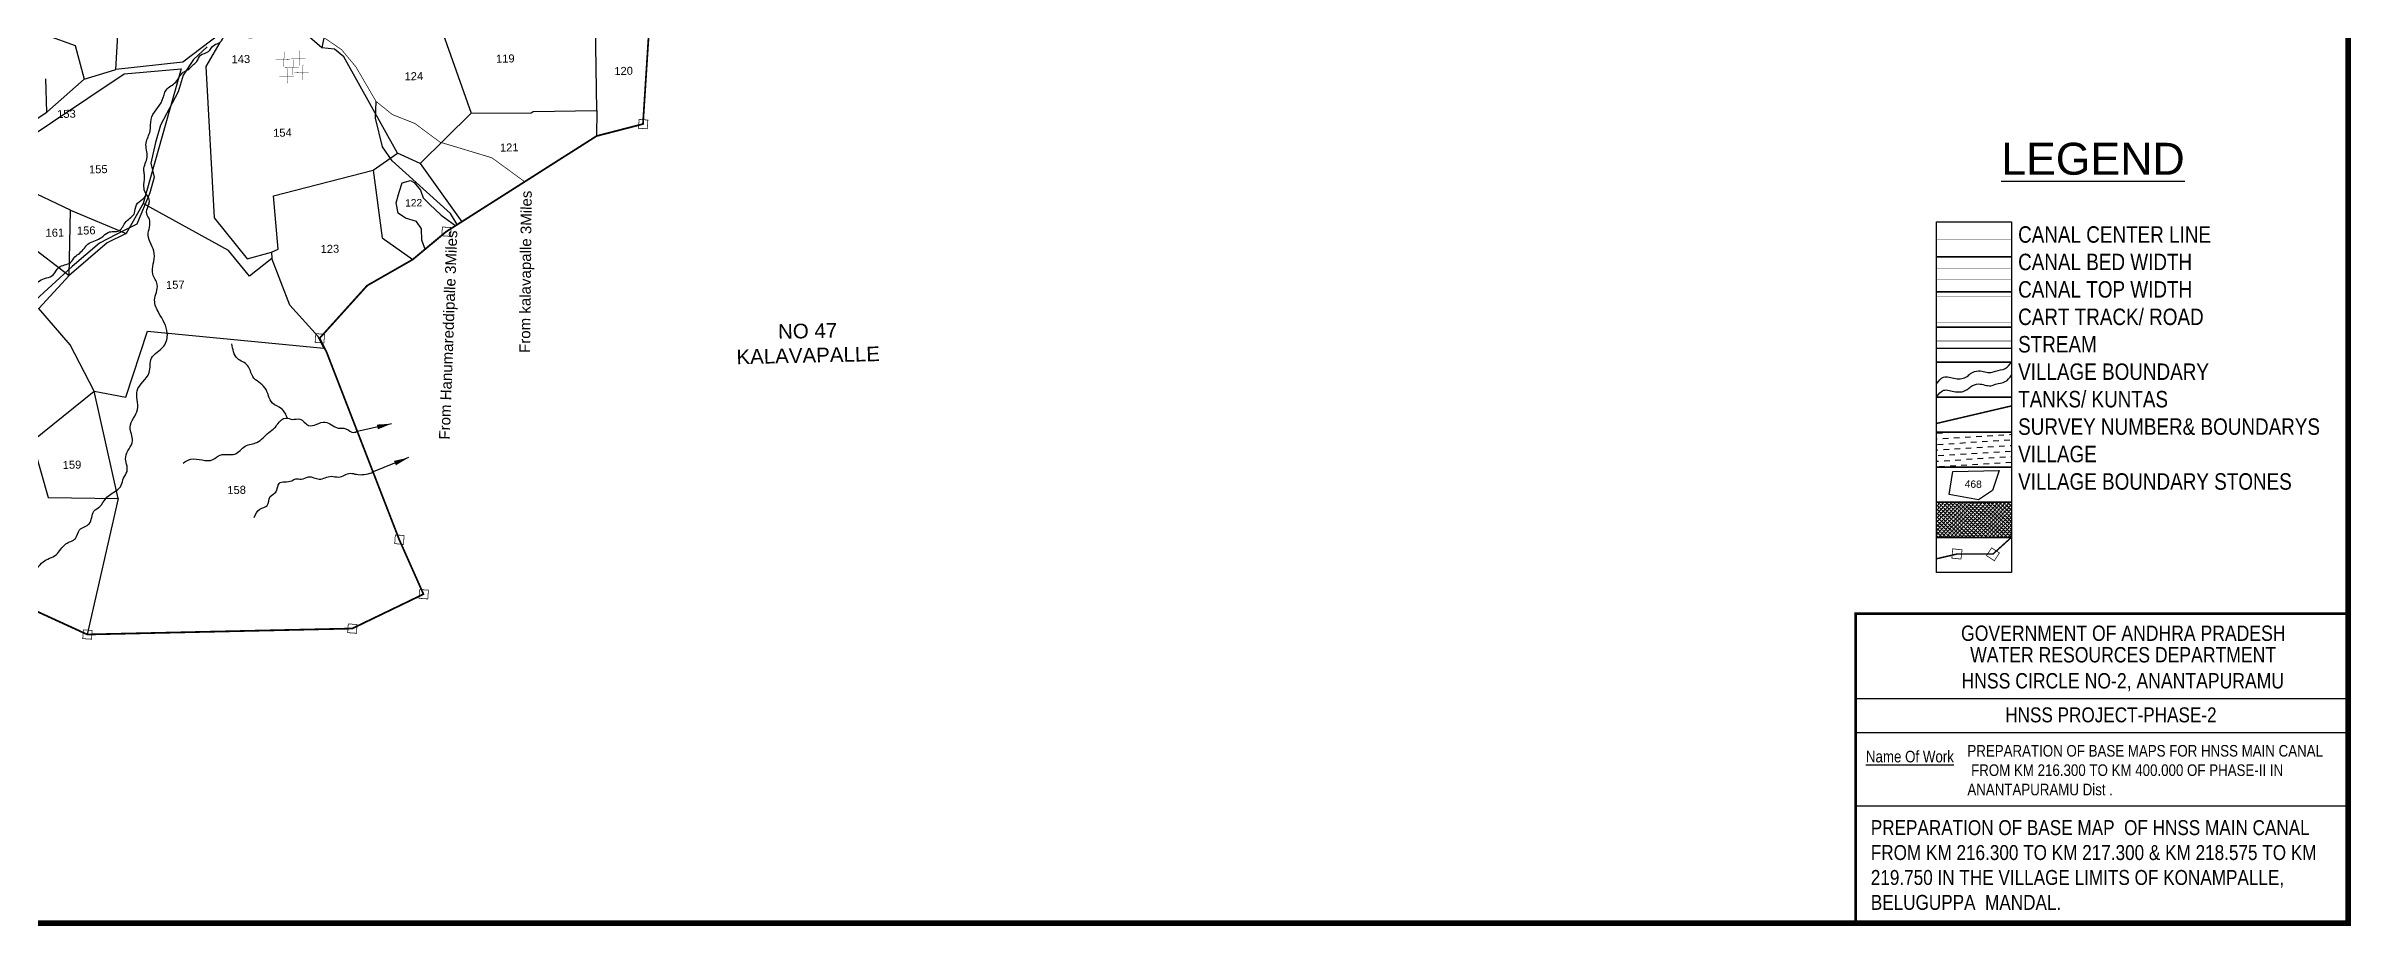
# Model space of a CAD drawing. Header units: feet. Extents: x 738530 to 748259, y 1619282 to 1626133.
# Drawn here: x 741923 to 748210, y 1619282 to 1621684 of the extents above; entities that cross this region are included whole.
import ezdxf
from ezdxf.enums import TextEntityAlignment as Align

# ---------------------------------------------------------------- set-up
doc = ezdxf.new("R2010")
doc.units = ezdxf.units.FT
doc.header["$LTSCALE"] = 15
doc.header["$MEASUREMENT"] = 0
doc.linetypes.add('ACAD_ISO02W100', pattern=[15, 12, -3])
doc.linetypes.add('HIDDEN2', pattern=[0.1875, 0.125, -0.0625])
for name, color, linetype in [('CANAL1', 7, 'Continuous'), ('FRAME 025', 7, 'Continuous'), ('HILL', 17, 'Continuous'), ('PAPER SIZE', 10, 'Continuous'), ('PLOT', 7, 'Continuous'), ('PLOT NO', 7, 'Continuous'), ('ROADS', 6, 'ACAD_ISO02W100'), ('TABLE', 7, 'Continuous'), ('tank', 4, 'Continuous'), ('TANKS-STREAM', 4, 'Continuous'), ('TITLEBLOCK', 7, 'Continuous'), ('VILLAGE', 30, 'Continuous'), ('VILLAGE BOUNDRY', 5, 'Continuous'), ('VILLAGE STONES', 240, 'Continuous')]:
    doc.layers.add(name, color=color, linetype=linetype)
doc.styles.add('A', font='arial.ttf')
doc.styles.add('ARIALN', font='ARIALN.TTF')
doc.styles.add('CANAL', font='Cambria.ttf')
doc.styles.get("Standard").update_dxf_attribs({"font": 'arial.ttf'})
doc.linetypes.add('DOTS', pattern='A,1e-06,-3,["●",Standard,S=3,R=0,X=-1.25,Y=-1.25],-3', length=6.000001)
doc.dimstyles.new('CRDS', dxfattribs={"dimtxt": 20, "dimasz": 0.18, "dimexe": 0.18, "dimexo": 0.0625, "dimgap": 0.09, "dimtad": 0, "dimtih": 1, "dimtoh": 1, "dimdec": 0, "dimzin": 2, "dimdsep": 46, "dimtxsty": 'CANAL', "dimcen": 0.09, "dimclrt": 256, "dimadec": 0, "dimazin": 0, "dimtfac": 1, "dimtdec": 0, "dimtofl": 0, "dimtmove": 0, "dimatfit": 3, "dimfxl": 1, "dimtfill": 2, "dimtfillclr": 5, "dimtolj": 1, "dimtzin": 0, "dimarcsym": 0})

msp = doc.modelspace()

# ---------------------------------------------------------------- hatches: boundary and pattern name
at = {"layer": 'tank'}
h = msp.add_hatch(dxfattribs=at)
h.set_pattern_fill('DASH', color=256, scale=121.505087, angle=3.54054, style=0)
h.set_pattern_definition([(3.5405362, (-26202.965, -76502.198), (14.2212084, 16.09708578), [15.18813582, -15.18813582])])
h.paths.add_polyline_path([(747080, 1620629.6), (747284, 1620629.6), (747284, 1620533.9), (747080, 1620533.9)])
at = {"layer": 'VILLAGE', "linetype": 'Continuous'}
h = msp.add_hatch(dxfattribs=at)
h.set_pattern_fill('SACNCR', color=256, scale=81.610896, angle=1.53032, style=0)
h.set_pattern_definition([(46.53031993, (-26202.9646, -76502.198), (-5.552641114, 5.263678017), []), (46.53031993, (-26197.5564, -76502.053), (-5.552641114, 5.263678017), [0, -7.651021475])])
h.paths.add_polyline_path([(747080, 1620438.3), (747284, 1620438.3), (747284, 1620342.6), (747080, 1620342.6)])

# ---------------------------------------------------------------- linework, layer by layer
at = {"layer": 'CANAL1', "color": 1, "linetype": 'HIDDEN2', "ltscale": 100, "const_width": 1}
msp.add_lwpolyline([(747080, 1621155.8), (747284, 1621155.8)], dxfattribs=at)
at = {"layer": 'CANAL1', "color": 5, "ltscale": 100, "const_width": 1}
for points in [[(747284, 1621075.1), (747080, 1621075.1)], [(747284, 1621045.1), (747080, 1621045.1)]]:
    msp.add_lwpolyline(points, dxfattribs=at)
at = {"layer": 'CANAL1', "color": 1, "ltscale": 100, "const_width": 1}
for points in [[(747284, 1620999.4), (747080, 1620999.4)], [(747284, 1620929.4), (747080, 1620929.4)]]:
    msp.add_lwpolyline(points, dxfattribs=at)
at = {"layer": 'FRAME 025', "lineweight": -3}
for points in [[(746859.4, 1620134.4), (748202.9, 1620134.4)], [(746859.2, 1619902.7), (748202.6, 1619902.7)], [(746859.2, 1619810), (748202.6, 1619810)], [(746859.2, 1619610.2), (748202.6, 1619610.2)]]:
    msp.add_lwpolyline(points, dxfattribs=at)
at = {"layer": 'HILL', "ltscale": 10}
msp.add_lwpolyline([(742958.3, 1621126.4), (742947.7, 1621153.9), (742947, 1621185), (742933.8, 1621204.7), (742903.1, 1621213.4), (742883.9, 1621227.4), (742878.2, 1621255.6), (742885.9, 1621285.2), (742894.8, 1621309.8), (742917.4, 1621316.9), (742927.5, 1621311.1), (742944.1, 1621289.8), (742951.8, 1621268.9), (742968.8, 1621252.1), (743000.6, 1621222.3), (743041.2, 1621193.2)], dxfattribs=at)
at = {"layer": 'PAPER SIZE', "color": 5, "const_width": 15}
msp.add_lwpolyline([(738537.5, 1626125.8), (748202.6, 1626125.8), (748202.6, 1619289.5), (738537.5, 1619289.5), (738537.5, 1626125.8)], dxfattribs=at)
at = {"layer": 'PAPER SIZE', "color": 5, "const_width": 7}
msp.add_lwpolyline([(746859.4, 1620134.4), (748202.6, 1620134.4), (748202.6, 1619289.5), (746859.4, 1619289.5)], close=True, dxfattribs=at)
at = {"layer": 'PLOT'}
for points in [[(742696.2, 1621947.8), (742723.6, 1622225.6), (742589.6, 1622407.8), (743104.8, 1622419.8), (743088.8, 1622351.3), (743102.5, 1622301.6), (743136.8, 1622247.5), (743034, 1622026.8), (742987.1, 1621977.5), (742944.9, 1621850), (742681.7, 1621710.9), (742675, 1621678.9)], [(741899.6, 1621904.3), (741926.5, 1621712.3), (742002.3, 1621685.2), (742026.5, 1621593.5), (742110.2, 1621619), (742112.9, 1621619.4), (742126, 1621841)], [(742944.9, 1621850), (742957, 1621768.1), (742957.7, 1621763.1), (742991, 1621760), (743082.6, 1621500.4), (742943.2, 1621363.2), (742881.3, 1621391.3)], [(743425.5, 1621507.5), (743420.7, 1621801.6), (743221.5, 1621815.9)], [(742398, 1621717.1), (742296.5, 1621640), (742112.9, 1621619.4)], [(742397.2, 1621693.6), (742359.1, 1621627.5), (742381.8, 1621214.8), (742472, 1621102.6), (742538.3, 1621120.9), (742538.7, 1621104.1)], [(742538.3, 1621120.9), (742556, 1621129.2), (742543.5, 1621274.6), (742815.1, 1621344.7), (742881.3, 1621391.3), (742734.9, 1621654), (742709.5, 1621675.3), (742675, 1621678.9), (742628.6, 1621718.3)], [(741730.8, 1621374.8), (741925.2, 1621503), (741922, 1621594)], [(741989.5, 1621235.5), (741859.2, 1621297.9), (741841.1, 1621410.4), (742136.2, 1621608), (742291.9, 1621621.2), (742187.7, 1621254)], [(741925.2, 1621503), (742026.5, 1621593.5)], [(743082.6, 1621500.4), (743245.8, 1621501.4), (743251.6, 1621505.1), (743425.5, 1621507.5), (743424.7, 1621438)], [(741660.4, 1621319.3), (741798.3, 1621319.8), (741859.2, 1621297.9), (741872.4, 1621144.4), (741986.1, 1621057.7), (741903.6, 1620967.5), (741632.9, 1620859.5), (741616.5, 1620608.3), (741884.9, 1620604.8), (741928.7, 1620451.2), (742119.6, 1620448.4), (742035.3, 1620077.5)], [(742815.1, 1621344.7), (742839.7, 1621160.3), (742923.2, 1621100.9)], [(742943.2, 1621363.2), (743056.7, 1621203.6)], [(742681, 1620859.3), (742665.5, 1620890.6), (742587.8, 1620976.1), (742538.7, 1621104.1), (742477.6, 1621055.6), (742420.8, 1621125.7), (742187.7, 1621254), (742141.4, 1621171.5), (742089.4, 1621146.8), (741986, 1621057.4), (741989.5, 1621235.5), (742141.4, 1621171.5)], [(741884.9, 1620604.8), (742054.4, 1620741.3), (741988.4, 1620867.7), (741903.6, 1620967.5)], [(742119.6, 1620448.4), (742054.4, 1620741.3), (742140.7, 1620725.3), (742199.4, 1620905.3), (742681, 1620859.3)]]:
    msp.add_lwpolyline(points, dxfattribs=at)
at = {"layer": 'PLOT NO'}
for points in [[(747080, 1621203.6), (747284, 1621203.6), (747284, 1621107.9), (747080, 1621107.9)], [(747080, 1621107.9), (747284, 1621107.9), (747284, 1621012.3), (747080, 1621012.3)], [(747080, 1621012.3), (747284, 1621012.3), (747284, 1620916.6), (747080, 1620916.6)], [(747080, 1620916.6), (747284, 1620916.6), (747284, 1620820.9), (747080, 1620820.9)], [(747080, 1620820.9), (747284, 1620820.9), (747284, 1620725.3), (747080, 1620725.3)], [(747080, 1620725.3), (747284, 1620725.3), (747284, 1620629.6), (747080, 1620629.6)], [(747080, 1620629.6), (747284, 1620629.6), (747284, 1620533.9), (747080, 1620533.9)], [(747080, 1620533.9), (747284, 1620533.9), (747284, 1620438.3), (747080, 1620438.3)], [(747080, 1620438.3), (747284, 1620438.3), (747284, 1620342.6), (747080, 1620342.6)], [(747080, 1620342.6), (747284, 1620342.6), (747284, 1620246.9), (747080, 1620246.9)]]:
    msp.add_lwpolyline(points, close=True, dxfattribs=at)
msp.add_lwpolyline([(747114.1, 1620459.6), (747124.6, 1620522.7), (747250.6, 1620525.5), (747232.4, 1620470.2), (747194.3, 1620444.9), (747114.1, 1620459.6)], dxfattribs=at)
at = {"layer": 'PLOT NO', "color": 4}
for points in [[(747080, 1620761.7), (747098.7, 1620779.8), (747131.5, 1620776), (747163.5, 1620782), (747172.9, 1620789.7), (747194.5, 1620797), (747211.5, 1620794.2), (747228.3, 1620792.5), (747241, 1620796.5), (747267.4, 1620803.6), (747284, 1620820.9)], [(747080, 1620725.9), (747098.7, 1620743.9), (747131.5, 1620740.1), (747163.5, 1620746.2), (747172.9, 1620753.8), (747194.5, 1620761.2), (747211.5, 1620758.4), (747228.3, 1620756.6), (747241, 1620760.7), (747267.4, 1620767.8), (747284, 1620785.1)]]:
    msp.add_spline(points, degree=3, dxfattribs=at)
at = {"layer": 'ROADS', "ltscale": 0.1, "const_width": 2}
msp.add_lwpolyline([(743229.2, 1621312.8), (743139, 1621378.6), (743035.2, 1621410), (742997.7, 1621421.2), (742929.1, 1621472.2), (742867.6, 1621496.6), (742823.1, 1621532.5), (742768.4, 1621626.4), (742729.1, 1621673.7), (742667.7, 1621715.9), (742658.2, 1621762.5), (742653.7, 1621808.4), (742659.3, 1621843.4), (742644, 1621863.3)], dxfattribs=at)
at = {"layer": 'ROADS', "linetype": 'DOTS', "ltscale": 0.5}
for points in [[(742362.6, 1621681), (742325.5, 1621646.8), (742296.6, 1621604.5), (742283.1, 1621558.2), (742235.3, 1621467.2), (742221.7, 1621419.9), (742208.6, 1621364.3), (742218.1, 1621325.5), (742206.3, 1621282.7), (742170.7, 1621197.5), (742114.5, 1621169), (742068.5, 1621145.1), (741994.5, 1621082.1), (741882.8, 1620979.6)], [(743044.7, 1621196.3), (743026.2, 1621226.8), (742867, 1621370.4), (742840.3, 1621408.4), (742821.9, 1621486.8), (742823.1, 1621532.5)], [(747080, 1620858.8), (747284, 1620858.8)]]:
    msp.add_lwpolyline(points, dxfattribs=at)
at = {"layer": 'ROADS', "ltscale": 0.15, "const_width": 2}
msp.add_lwpolyline([(747080, 1620878.8), (747284, 1620878.8)], dxfattribs=at)
at = {"layer": 'TANKS-STREAM'}
for points in [[(744191.8, 1623738.3), (744205.7, 1623714), (744226.5, 1623695), (744244.7, 1623662.7), (744263.2, 1623655.2), (744274.6, 1623628.4), (744292.3, 1623618.7), (744302.3, 1623602.3), (744313.3, 1623590.9), (744320.7, 1623567.1), (744325.2, 1623550.3), (744318.1, 1623528.2), (744315.4, 1623507), (744305.2, 1623485), (744299.9, 1623458.4), (744290.2, 1623448), (744284.6, 1623427.5), (744275.8, 1623413.2), (744266.3, 1623390.7), (744252.2, 1623375.2), (744245.7, 1623354.5), (744231, 1623343.1), (744232.5, 1623322.3), (744243.8, 1623294.8), (744250.3, 1623270.6), (744254.5, 1623264.8), (744252.2, 1623249.1), (744252.9, 1623234.9), (744235.6, 1623224.4), (744216.6, 1623212.8), (744173.1, 1623165.2), (744147.2, 1623155.6), (744116.8, 1623120.7), (744110.2, 1623107.2), (744097.6, 1623098.8), (744089, 1623082.4), (744062.2, 1623057.7), (744049.8, 1623030.7), (744034.2, 1623013.2), (744023.6, 1622983.4), (743998.9, 1622952.3), (743991.1, 1622924.8), (743976.7, 1622908.3), (743962.1, 1622874), (743954.1, 1622866.9), (743942.2, 1622851.1), (743918.9, 1622830.9), (743903.6, 1622799.5), (743877.8, 1622774), (743869.2, 1622740.9), (743849.6, 1622721.6), (743849.6, 1622696.4), (743840.8, 1622660.4), (743826.2, 1622641), (743824.8, 1622614), (743809.6, 1622591.3), (743803.6, 1622561.4), (743788.7, 1622542.5), (743768, 1622519.7), (743755.9, 1622487.3), (743728.7, 1622466), (743713.6, 1622435.7), (743687, 1622414.6), (743673.9, 1622385), (743640.4, 1622363.3), (743624.8, 1622331.2), (743609.4, 1622322.9), (743590.6, 1622293.1), (743568.2, 1622277.5), (743558.3, 1622252.2), (743541.2, 1622236.4), (743537.9, 1622202.7), (743533.5, 1622188.4), (743540.3, 1622171.9), (743530.2, 1622142.6), (743510.3, 1622132.3), (743487.9, 1622130.9), (743470.8, 1622141), (743450.4, 1622141.4), (743427.9, 1622154.6), (743399, 1622159.2), (743377.9, 1622179.1), (743349.8, 1622181.9), (743330.5, 1622196.6), (743305.1, 1622199.8), (743298.7, 1622201.7), (743277.9, 1622203.3), (743263.8, 1622209.4), (743236.2, 1622207.6), (743225.1, 1622212.3), (743204.2, 1622205.1), (743178, 1622208.6), (743160.7, 1622197.5), (743140.8, 1622197.3), (743118.3, 1622188.4), (743093.7, 1622183.2), (743080.9, 1622171.6), (743076.3, 1622140.3), (743070.3, 1622134.4), (743059.2, 1622099.5), (743045.2, 1622074.2), (743023.7, 1622029.9), (743008, 1622016.2), (742994.4, 1621985.9), (742972.1, 1621968.5), (742953.9, 1621945), (742938.1, 1621934.8), (742924.5, 1621919.6), (742900.3, 1621892), (742876.6, 1621858.6), (742865.6, 1621844.1), (742858.6, 1621831.6), (742838.4, 1621822.1), (742809.2, 1621800.2), (742794.8, 1621792), (742777.4, 1621776.8), (742752.3, 1621763.4), (742720.6, 1621749.9), (742708, 1621739.7), (742681, 1621735.6), (742656.5, 1621724.3), (742622.8, 1621727.9), (742600.5, 1621723.3), (742587.9, 1621724.2), (742571.7, 1621718.6), (742555.1, 1621720.8), (742529.4, 1621713), (742508.9, 1621714.3), (742489.6, 1621706.6), (742470.7, 1621706.7), (742443.8, 1621709.3), (742410, 1621713.2), (742401.6, 1621725.6), (742380, 1621732.4), (742353.2, 1621747.8), (742331.8, 1621752.8), (742308.2, 1621768), (742274.7, 1621778.6), (742232.9, 1621787.3), (742217.8, 1621799.2), (742191.8, 1621809.8), (742165.9, 1621833.4), (742137.7, 1621845.8), (742114, 1621863), (742090.1, 1621867.5), (742067, 1621885.6), (742039.5, 1621890.8), (742020.3, 1621902.8), (741996.2, 1621908.2), (741971.5, 1621920.2), (741946.2, 1621914.7), (741919.1, 1621918.1), (741911.1, 1621911.6), (741874.5, 1621908.1), (741866, 1621896), (741822, 1621867), (741789.3, 1621822.9), (741787.6, 1621815.2), (741790.1, 1621811.2), (741791.6, 1621800.4), (741801, 1621785.4), (741827.5, 1621752.1), (741830.7, 1621739.3), (741826.8, 1621732.4), (741812.8, 1621733.7), (741805.9, 1621728.3), (741805.5, 1621715.7), (741788.4, 1621714.4), (741776.6, 1621702.5), (741767, 1621697), (741752.2, 1621675.2), (741736.7, 1621669.9), (741726.6, 1621655.5), (741718.9, 1621635.2), (741693.4, 1621626.2), (741676.4, 1621613.4), (741653.5, 1621608.3), (741634.7, 1621593.9), (741610.1, 1621591.7), (741581.2, 1621578.2), (741551.3, 1621581), (741525.9, 1621573.5), (741498, 1621579.1), (741480.3, 1621569.5), (741452.7, 1621573.1), (741426.7, 1621534.8), (741417.4, 1621513.2), (741421.6, 1621490.5), (741413.9, 1621461.5), (741414.9, 1621419.6), (741414.6, 1621400.7), (741385, 1621350.6), (741382.7, 1621319.9), (741372.5, 1621284.1), (741382.4, 1621257.4), (741381.2, 1621212.8), (741391.8, 1621191.3), (741388.5, 1621148.1), (741397.4, 1621121), (741398.7, 1621094.7), (741404.9, 1621081.2), (741416.8, 1621069.2), (741427.4, 1621036), (741443, 1621021.1), (741458.5, 1620979.6), (741480.2, 1620954), (741490.1, 1620934.9), (741500.1, 1620927.6), (741519.4, 1620889.2), (741537.6, 1620874.3), (741543.2, 1620852.6), (741555.3, 1620841.1), (741567.6, 1620812.2), (741581.8, 1620782.5), (741591.8, 1620768.9)], [(741676.1, 1620919.3), (741724.4, 1620935.3), (741745.8, 1620950.4), (741759.6, 1620954.5), (741792, 1620973.6), (741822, 1620986), (741849.9, 1621008.7), (741883, 1621019.8), (741904.9, 1621042.9), (741942.5, 1621059.4), (741957.8, 1621079.3), (741989.5, 1621092.8), (742001.9, 1621108.2), (742014.7, 1621118.4), (742040.5, 1621145.2), (742074.6, 1621161.4), (742092.1, 1621175), (742122.3, 1621179.6), (742141.3, 1621204.4), (742164.1, 1621227.3), (742169.6, 1621250), (742195.3, 1621280.8), (742192.6, 1621286.6), (742190.1, 1621305.4), (742191.3, 1621332.8), (742189.7, 1621345.4), (742198.8, 1621380.3), (742195.8, 1621418.9), (742207.1, 1621452.1), (742209.3, 1621483.5), (742240, 1621535.6), (742250.7, 1621563.6), (742276.9, 1621585.2), (742297.3, 1621611.9), (742313.4, 1621621.4), (742323.1, 1621631.3), (742334.2, 1621641.2), (742344.4, 1621658.4), (742365.8, 1621668.5), (742381.4, 1621686.3), (742397.2, 1621693.6), (742409.1, 1621714.3)], [(741774.5, 1620197.1), (741780.7, 1620203), (741804.4, 1620205.8), (741817.7, 1620212.6), (741839.5, 1620217.7), (741853.7, 1620234.9), (741883.4, 1620245.1), (741914.9, 1620275.8), (741950.2, 1620295), (741976.8, 1620324.7), (742003, 1620339.9), (742014.4, 1620363.1), (742040.9, 1620379.8), (742053.7, 1620414.1), (742069.6, 1620426.7), (742086, 1620448.9), (742114.7, 1620470.5), (742128.1, 1620484.8), (742134.2, 1620504.1), (742143.8, 1620522.4), (742140.2, 1620562.2), (742158.9, 1620605.9), (742152.3, 1620643.7), (742172.7, 1620691.8), (742171.2, 1620742.8), (742204.3, 1620792.4), (742210.3, 1620831.3), (742244.1, 1620864.3), (742253.7, 1620900.1), (742230.8, 1620954.7), (742219.2, 1620990.4), (742226.4, 1621032.5), (742214.1, 1621061.1), (742218.3, 1621117), (742201.7, 1621167.4), (742205, 1621210.4), (742197.6, 1621226.4), (742201.5, 1621246.4), (742205, 1621259.5), (742195.3, 1621280.8)], [(742581.6, 1620667.6), (742565.3, 1620693.7), (742540.6, 1620708.8), (742520.1, 1620751), (742486.8, 1620781.2), (742472.9, 1620811.6), (742445.1, 1620831), (742430, 1620871.2)], [(742296.7, 1620545), (742318, 1620555.8), (742377.9, 1620554.8), (742398.2, 1620567.3), (742438, 1620570), (742466.4, 1620591.6), (742498.1, 1620601.6), (742530.6, 1620628.9), (742546.5, 1620641.1), (742554.9, 1620652.3), (742577.3, 1620668), (742594.8, 1620664.7), (742615.1, 1620665.4), (742639.3, 1620648.2), (742684.2, 1620657.2), (742719.4, 1620640.7), (742741, 1620639.2), (742762.8, 1620628.9), (742771.7, 1620632.4)], [(742490.9, 1620396.6), (742506.2, 1620419.4), (742526.4, 1620429.7), (742534.5, 1620453.8), (742549.3, 1620466.2), (742558.6, 1620490), (742593.5, 1620497), (742604.7, 1620502.6), (742619, 1620501.2), (742638.6, 1620507.6), (742668.1, 1620501.6), (742701.3, 1620509.2), (742720.8, 1620507.2), (742753.3, 1620517.4), (742769.4, 1620514.6), (742812.5, 1620518.7)]]:
    msp.add_spline(points, degree=3, dxfattribs=at)
at = {"layer": 'VILLAGE BOUNDRY', "linetype": 'ACAD_ISO02W100', "ltscale": 0.2, "const_width": 4.81}
msp.add_lwpolyline([(743571.5, 1621786.8), (743551.2, 1621470.7), (743424.7, 1621438), (743014.7, 1621177.1), (742923.2, 1621100.9), (742798.9, 1621029.8), (742669.1, 1620886), (742687.7, 1620849.4), (742886.3, 1620336.6), (742952.5, 1620187.5), (742758, 1620093.7), (742035.3, 1620077.5), (741365.9, 1620384.6)], dxfattribs=at)
at = {"layer": 'VILLAGE BOUNDRY', "linetype": 'ACAD_ISO02W100', "ltscale": 2, "const_width": 4}
for points in [[(747080, 1620653.5), (747284, 1620701.3)], [(747080, 1620284.1), (747136.4, 1620297.3), (747234, 1620297.3), (747284, 1620342.6)]]:
    msp.add_lwpolyline(points, dxfattribs=at)
at = {"layer": 'VILLAGE STONES', "const_width": 0.961}
for points in [[(742588.3, 1621647.4), (742549.2, 1621646.8)], [(742572.8, 1621668.5), (742571, 1621627.2)], [(742612.9, 1621625.1), (742573.9, 1621624.5)], [(742630.4, 1621650), (742591.3, 1621649.4)], [(742597.4, 1621646.2), (742595.7, 1621604.9)], [(742614.9, 1621671.1), (742613.1, 1621629.8)], [(742623.9, 1621632.5), (742622.2, 1621591.1)], [(742598.3, 1621601.8), (742559.3, 1621601.3)], [(742582.8, 1621623), (742581, 1621581.6)], [(742639.4, 1621611.3), (742600.4, 1621610.8)]]:
    msp.add_lwpolyline(points, dxfattribs=at)
at = {"layer": 'VILLAGE STONES'}
for points, const_width in [([(743540.6, 1621483.3), (743564.6, 1621481.7), (743563, 1621457.7), (743539, 1621459.3)], 1.92), ([(743004, 1621189.7), (743028, 1621188.2), (743026.4, 1621164.2), (743002.5, 1621165.8)], 1.92), ([(742658.5, 1620898.6), (742682.5, 1620897), (742680.9, 1620873), (742656.9, 1620874.6)], 1.92), ([(742875.6, 1620349.3), (742899.6, 1620347.7), (742898, 1620323.7), (742874.1, 1620325.3)], 1.92), ([(747124.2, 1620311.3), (747149.4, 1620308.5), (747146.6, 1620283.3), (747121.4, 1620286)], 2.03), ([(747216.2, 1620292.6), (747230, 1620313.9), (747251.4, 1620300.1), (747237.6, 1620278.8)], 2.03), ([(742941.9, 1620200.1), (742965.9, 1620198.5), (742964.3, 1620174.5), (742940.3, 1620176.1)], 1.92), ([(742024.7, 1620090.1), (742048.7, 1620088.6), (742047.1, 1620064.6), (742023.1, 1620066.1)], 1.92), ([(742747.3, 1620106.3), (742771.3, 1620104.8), (742769.8, 1620080.8), (742745.8, 1620082.4)], 1.92)]:
    msp.add_lwpolyline(points, close=True, dxfattribs=dict(at, const_width=const_width))

# ---------------------------------------------------------------- texts
at = {"layer": 'PLOT NO'}
for s, height, rotation, p in [('143', 21.82, 1.27723, (742454.2, 1621647.8)), ('119', 21.82, 1.27723, (743175.6, 1621649.4)), ('120', 21.82, 1.27723, (743498.4, 1621615.7)), ('124', 21.82, 1.27723, (742926.2, 1621601.3)), ('153', 21.82, 1.27723, (741978.5, 1621498.5)), ('154', 21.82, 1.27723, (742567.8, 1621447.2)), ('121', 21.82, 1.27723, (743186.4, 1621406.8)), ('155', 21.82, 1.27723, (742065.4, 1621347.2)), ('122', 20, 1.27723, (742925.7, 1621255.8)), ('161', 21.82, 1.27723, (741947, 1621174.2)), ('156', 21.82, 1.27723, (742032.5, 1621180.2)), ('123', 21.82, 1.27723, (742697.2, 1621130)), ('157', 21.82, 1.27723, (742275.5, 1621032.1)), ('159', 21.82, 1.27723, (741993.7, 1620540.8)), ('468', 20, 358.68771, (747180, 1620487.9)), ('158', 21.82, 1.27723, (742442.8, 1620471.9))]:
    msp.add_text(s, height=height, rotation=rotation, dxfattribs=at).set_placement(p, align=Align.MIDDLE_CENTER)
for s, rotation, p in [('From kalavapalle 3Miles', 89.40572, (743243.3, 1620845.7)), ('From Hanumareddipalle 3Miles', 87.92491, (743024.1, 1620608.9))]:
    msp.add_text(s, height=29.429, rotation=rotation, dxfattribs=at).set_placement(p)
at = {"layer": 'TABLE', "extrusion": (0.000201441, 0.004807, 0.999988), "style": 'A'}
msp.add_text('%%ULEGEND', height=87.15, rotation=359.99994, dxfattribs=at).set_placement((747506.5, 1621356.5, 7944.2), align=Align.MIDDLE)
at = {"layer": 'TITLEBLOCK', "extrusion": (0.000201441, 0.004807, 0.999988), "style": 'ARIALN'}
for s, height, p in [('GOVERNMENT OF ANDHRA PRADESH ', 41.901, (747146.6, 1620040.6, 7931.4)), ('WATER RESOURCES DEPARTMENT  ', 41.901, (747171.6, 1619981.8, 7930.7)), ('HNSS CIRCLE NO-2, ANANTAPURAMU', 41.901, (747147.9, 1619910.7, 7930.3)), ('HNSS PROJECT-PHASE-2', 40.805, (747267.3, 1619818.3, 7932.1)), ('%%UName Of Work', 31.684, (746887.2, 1619709, 7932.5))]:
    msp.add_text(s, height=height, rotation=359.99994, dxfattribs=at).set_placement(p)
at = {"layer": 'TITLEBLOCK', "extrusion": (0.000201441, 0.004807, 0.999988), "attachment_point": 1, "text_direction": (1, -1e-06, -0.000201), "style": 'ARIALN'}
for s, insert, char_height, width in [('CANAL CENTER LINE \\PCANAL BED WIDTH {\\H1.5288x; }\\PCANAL TOP WIDTH {\\H1.3525x; }\\PCART TRACK/ ROAD{\\H1.4113x; }\\PSTREAM {\\H1.3917x; }\\PVILLAGE BOUNDARY{\\H1.3982x; }\\PTANKS/ KUNTAS{\\H1.3961x; }\\PSURVEY NUMBER& BOUNDARYS{\\H1.3968x; }\\PVILLAGE{\\H1.3966x; }\\PVILLAGE BOUNDARY STONES{\\H1.3966x; }', (747302.4, 1621191.7), 44.934, 942.081), ('PREPARATION OF BASE MAPS FOR HNSS MAIN CANAL\\P FROM KM 216.300 TO KM 400.000 OF PHASE-II IN ANANTAPURAMU Dist .', (747164, 1619775.8, -3.7), 31.684, 1022.728), ('PREPARATION OF BASE MAP  OF HNSS MAIN CANAL  FROM KM {\\C1;216.300} TO KM {\\C1;217.300 & }KM {\\C1;218.575} TO KM {\\C1;219.750 \\C0;IN THE VILLAGE LIMITS OF\\C1; KONAMPALLE, \\C0;BELUGUPPA  MANDAL.}', (746900.5, 1619570.7, -4.7), 40.8054, 1271.562)]:
    msp.add_mtext(s, dxfattribs=dict(at, insert=insert, char_height=char_height, width=width))
at = {"layer": 'VILLAGE STONES', "insert": (743999.9, 1620926.1), "char_height": 40, "width": 634.573, "attachment_point": 2, "rotation": 1.27723}
msp.add_mtext('NO 47\\PKALAVAPALLE', dxfattribs=at)

# ---------------------------------------------------------------- leaders
at = {"layer": 'PLOT NO', "color": 5}
for points in [[(742865.7, 1620652.7), (742768.2, 1620630.7)], [(742911.8, 1620560.1), (742810.6, 1620519.4)]]:
    msp.add_leader(points, dimstyle='CRDS', override={"dimasz": 40, "dimgap": 0.09, "dimtad": 0}, dxfattribs=at)

doc.saveas('drawing.dxf')
